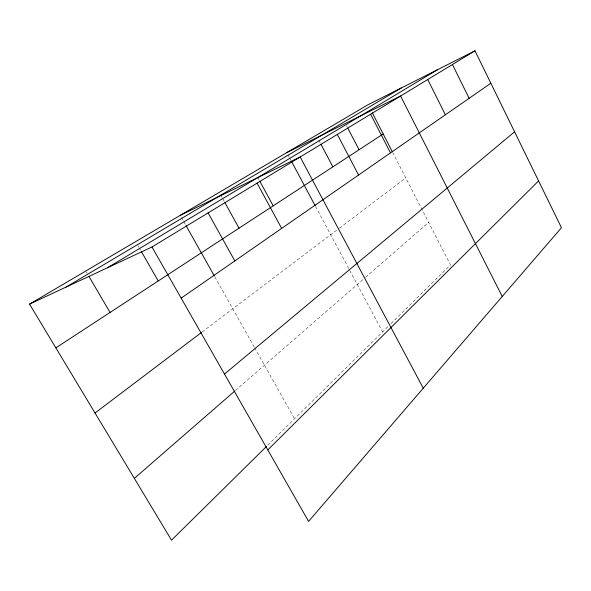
<?xml version="1.0" encoding="UTF-8"?>
<svg xmlns="http://www.w3.org/2000/svg" width="591" height="591" viewBox="0 0 591 591"><rect width="100%" height="100%" fill="white"/><g stroke="black" fill="none" stroke-linecap="round" stroke-linejoin="round"><path stroke-width="0.44" stroke-dasharray="2.96 2.22" d="M267.753 445.215L388.405 326.166M390.983 323.617L450.49 264.901L392.801 152.692M235.469 390.429L364.942 277.836M365.637 277.231L428.652 222.43M202.129 331.987L338.746 228.628M339.478 228.074L405.773 177.913M86.22 271.786L87.136 273.352M137.925 245.546L138.826 247.119M139.277 247.91L140.636 250.266M181.614 217.724L183.409 220.916M183.86 221.714L185.648 224.905M214.806 276.81L254.196 346.939M254.647 347.737L294.547 418.775M220.576 194.757L222.327 197.941M222.77 198.739L224.528 201.923M257.624 177.137L259.353 180.329M288.068 155.005L289.354 157.413M289.782 158.211L291.067 160.619M315.572 206.473L382.606 331.891M318.771 140.119L320.485 143.362M346.562 125.743L347.39 127.346"/><path stroke-width="0.89" d="M267.789 449.921L538.578 180.912M266.445 446.508L171.516 540.174L29.55 304.121L368.127 104.681L475.001 50.826L561.45 227.705L308.576 521.38L151.968 246.986L29.55 304.121M134.349 478.37L234.782 391.028M224.491 374.059L514.576 131.8M95.033 413.006L201.398 332.534M181.164 298.145L490.84 83.235M55.864 347.87L383.182 133.972M151.968 246.986L475.001 50.826M107.51 267.738L437.532 69.708M66.081 287.071L401.259 87.985M286.783 152.596L400.587 96.015L502.239 296.468M180.277 215.338L300.176 156.984L423.259 388.191M88.975 276.477L110.066 312.447M141.537 251.84L158.233 280.969M186.099 225.703L214.356 276.004M208.106 212.893L234.812 260.919M224.964 202.72L239.015 228.185M259.789 181.127L273.197 205.838M257.078 183.158L281.663 228.399M291.496 161.424L315.143 205.668M320.906 144.174L332.866 166.854M337.328 134.423L358.567 175.032M347.811 128.144L359.047 149.745M370.609 114.218L390.496 152.87M372.308 112.822L392.387 151.872M427.736 79.526L445.378 114.787M452.433 64.53L469.128 98.305"/></g></svg>
